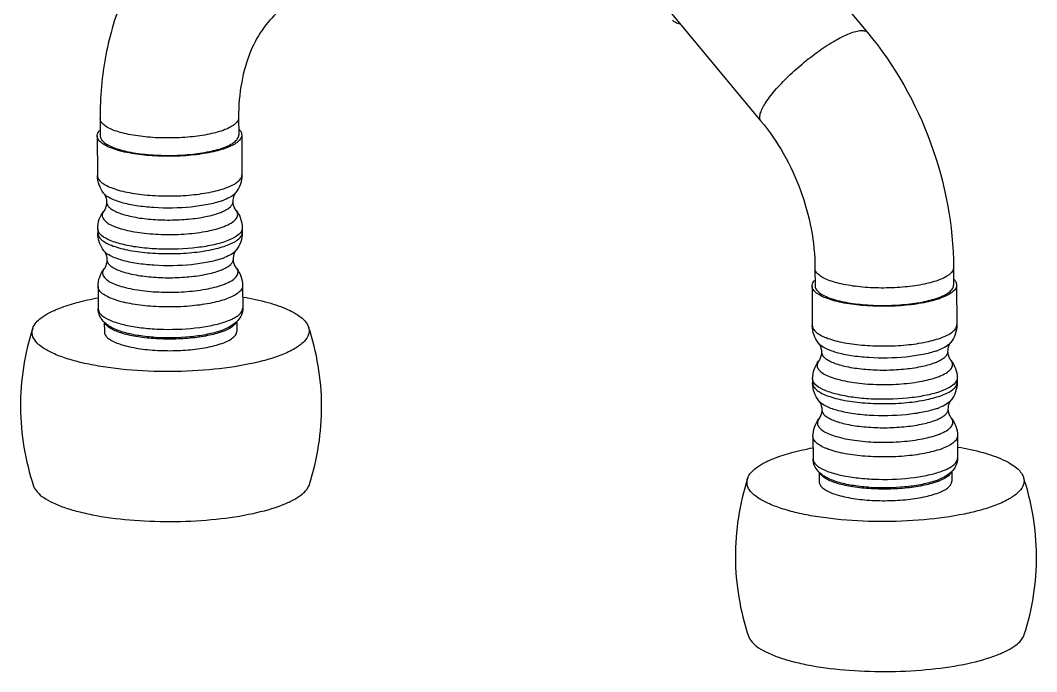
# Model space of a CAD drawing. Extents: x 9520 to 10292, y -16148 to -15602.
# Drawn here: x 10088.7 to 10179.8, y -16056.6 to -15998.2 of the extents above; entities that cross this region are included whole.
import ezdxf

# ---------------------------------------------------------------- set-up
doc = ezdxf.new("R2010")
doc.units = 0
doc.header["$MEASUREMENT"] = 0
doc.layers.get('0').update_dxf_attribs({"linetype": 'CONTINUOUS'})

msp = doc.modelspace()

# ---------------------------------------------------------------- linework, layer by layer
at = {"color": 7, "linetype": 'Continuous'}
for p, q in [((10154.078, -15986.597), (10164.654, -15999.335)), ((10144.523, -15994.531), (10155.098, -16007.269)), ((10095.853, -16007.031), (10095.862, -16008.594)), ((10108.273, -16006.959), (10108.282, -16008.522)), ((10095.592, -16008.596), (10095.613, -16012.151)), ((10108.552, -16008.52), (10108.573, -16012.076)), ((10095.641, -16016.931), (10095.643, -16017.321)), ((10108.601, -16016.855), (10108.603, -16017.245)), ((10159.947, -16020.477), (10159.956, -16022.04)), ((10172.366, -16020.405), (10172.376, -16021.968)), ((10095.671, -16022.1), (10095.683, -16024.105)), ((10108.631, -16022.025), (10108.643, -16024.029)), ((10159.686, -16022.042), (10159.707, -16025.597)), ((10172.646, -16021.966), (10172.666, -16025.522)), ((10096.23, -16025.298), (10096.235, -16026.17)), ((10108.11, -16025.224), (10108.115, -16026.1)), ((10159.735, -16030.377), (10159.737, -16030.767)), ((10172.694, -16030.301), (10172.697, -16030.691)), ((10172.725, -16035.471), (10172.736, -16037.475)), ((10159.765, -16035.546), (10159.776, -16037.551)), ((10160.323, -16038.744), (10160.329, -16039.616)), ((10172.203, -16038.67), (10172.208, -16039.546))]:
    msp.add_line(p, q, dxfattribs=at)
for centre, radius, start, end in [((10104.759, -16008.703), 6.056, 289.34468, 291.43317), ((10104.913, -16011.021), 4.766, 291.43109, 293.63308), ((10104.589, -16010.195), 5.653, 289.34468, 291.43317), ((10105.12, -16011.956), 5.106, 291.43109, 293.63308), ((10107.837, -16016.778), 0.779, 330.77973, 331.47925), ((10104.789, -16013.873), 6.056, 289.34468, 291.43317), ((10104.619, -16015.365), 5.653, 289.34468, 291.43317), ((10104.943, -16016.191), 4.766, 291.43109, 293.63308), ((10105.15, -16017.126), 5.106, 291.43109, 293.63308), ((10097.726, -16023.784), 2.137, 221.69593, 223.60536), ((10105.364, -16020.073), 5.462, 291.43323, 293.5587), ((10106.616, -16023.752), 2.11, 317.96453, 319.09079), ((10104.316, -16019.37), 7.094, 288.38702, 289.68127), ((10104.573, -16020.085), 6.334, 289.67244, 291.44329), ((10104.976, -16021.124), 5.347, 291.46241, 291.65055), ((10168.852, -16022.149), 6.056, 289.34468, 291.43317), ((10168.682, -16023.641), 5.653, 289.34468, 291.43317), ((10169.006, -16024.467), 4.766, 291.43109, 293.63308), ((10169.214, -16025.402), 5.106, 291.43109, 293.63308), ((10171.931, -16030.224), 0.779, 330.77995, 331.48151), ((10168.883, -16027.319), 6.056, 289.34468, 291.43317), ((10168.712, -16028.811), 5.653, 289.34468, 291.43317), ((10169.037, -16029.637), 4.766, 291.43109, 293.63308), ((10169.244, -16030.572), 5.106, 291.43109, 293.63308), ((10161.819, -16037.23), 2.137, 221.69593, 223.60536), ((10169.457, -16033.519), 5.462, 291.43323, 293.5587), ((10170.709, -16037.198), 2.11, 317.96453, 319.09079), ((10168.41, -16032.816), 7.094, 288.38702, 289.68127), ((10168.666, -16033.531), 6.334, 289.67244, 291.44329), ((10169.07, -16034.57), 5.347, 291.46241, 291.65055)]:
    msp.add_arc(centre, radius, start, end, dxfattribs=at)
for points, knots in [([(10104.289, -15987.595), (10102.918, -15988.687), (10100.435, -15991.281), (10097.76, -15996.017), (10096.166, -16001.367), (10095.842, -16005.128), (10095.853, -16007.031)], [0, 0, 0, 0, 0.2403, 0.486046, 0.739101, 1, 1, 1, 1]), ([(10112.027, -15997.309), (10111.471, -15997.753), (10110.406, -15998.897), (10109.208, -16001.112), (10108.428, -16003.872), (10108.267, -16005.896), (10108.273, -16006.959)], [0, 0, 0, 0, 0.199967, 0.433159, 0.701477, 1, 1, 1, 1]), ([(10147.167, -15998.242), (10147.247, -15998.315), (10147.473, -15998.441), (10147.713, -15998.521), (10147.854, -15998.56)], [0, 0, 0, 0, 0.425804, 1, 1, 1, 1]), ([(10155.098, -16007.269), (10155.044, -16007.203), (10154.974, -16007.01), (10155.013, -16006.67), (10155.16, -16006.262), (10155.417, -16005.786), (10155.776, -16005.251), (10156.416, -16004.434), (10157.411, -16003.373), (10158.777, -16002.138), (10160.239, -16001.005), (10161.66, -16000.08), (10162.606, -15999.594), (10163.051, -15999.419)], [0, 0, 0, 0, 0.021892, 0.049872, 0.086774, 0.13324, 0.188914, 0.252895, 0.400429, 0.563293, 0.726972, 0.876843, 1, 1, 1, 1]), ([(10163.051, -15999.419), (10163.235, -15999.347), (10163.57, -15999.231), (10164.035, -15999.144), (10164.404, -15999.157), (10164.596, -15999.266), (10164.654, -15999.335)], [0, 0, 0, 0, 0.351942, 0.630739, 0.839634, 1, 1, 1, 1]), ([(10164.654, -15999.335), (10167.082, -16002.259), (10170.909, -16008.998), (10172.344, -16016.618), (10172.366, -16020.405)], [0, 0, 0, 0, 0.500894, 1, 1, 1, 1]), ([(10107.043, -16008.04), (10106.597, -16008.215), (10105.565, -16008.49), (10103.88, -16008.729), (10102.022, -16008.817), (10100.169, -16008.742), (10098.712, -16008.545), (10097.689, -16008.302), (10097.061, -16008.097), (10096.552, -16007.867), (10096.172, -16007.615), (10095.921, -16007.342), (10095.854, -16007.128), (10095.853, -16007.031)], [0, 0, 0, 0, 0.121697, 0.269745, 0.431697, 0.593251, 0.740172, 0.804208, 0.860247, 0.907463, 0.945622, 0.975523, 1, 1, 1, 1]), ([(10108.273, -16006.959), (10108.273, -16007.058), (10108.205, -16007.28), (10107.943, -16007.563), (10107.545, -16007.824), (10107.224, -16007.969), (10107.043, -16008.04)], [0, 0, 0, 0, 0.173198, 0.386516, 0.660536, 1, 1, 1, 1]), ([(10095.668, -16008.306), (10095.677, -16008.289), (10095.719, -16008.218), (10095.771, -16008.153), (10095.813, -16008.107)], [0, 0, 0, 0, 0.235295, 1, 1, 1, 1]), ([(10108.312, -16008.02), (10108.337, -16008.046), (10108.424, -16008.142), (10108.493, -16008.256), (10108.523, -16008.346)], [0, 0, 0, 0, 0.275711, 1, 1, 1, 1]), ([(10155.098, -16007.269), (10156.625, -16009.107), (10159.007, -16013.339), (10159.933, -16018.11), (10159.947, -16020.477)], [0, 0, 0, 0, 0.502279, 1, 1, 1, 1]), ([(10095.592, -16008.595), (10095.592, -16008.571), (10095.598, -16008.471), (10095.632, -16008.373), (10095.668, -16008.306)], [0, 0, 0, 0, 0.241441, 1, 1, 1, 1]), ([(10107.269, -16009.648), (10106.803, -16009.831), (10105.726, -16010.118), (10103.968, -16010.368), (10102.029, -16010.459), (10100.096, -16010.381), (10098.575, -16010.176), (10097.507, -16009.921), (10096.853, -16009.707), (10096.322, -16009.467), (10095.924, -16009.205), (10095.663, -16008.92), (10095.593, -16008.696), (10095.592, -16008.595)], [0, 0, 0, 0, 0.121704, 0.269762, 0.431716, 0.593275, 0.740195, 0.804228, 0.860263, 0.907474, 0.945627, 0.975525, 1, 1, 1, 1]), ([(10095.862, -16008.594), (10095.863, -16008.69), (10095.93, -16008.905), (10096.18, -16009.178), (10096.561, -16009.43), (10097.07, -16009.66), (10097.697, -16009.864), (10098.721, -16010.108), (10100.178, -16010.305), (10102.031, -16010.38), (10103.889, -16010.292), (10105.574, -16010.053), (10106.606, -16009.778), (10107.052, -16009.603)], [0, 0, 0, 0, 0.024474, 0.054369, 0.09252, 0.13973, 0.195764, 0.259796, 0.406712, 0.568269, 0.73023, 0.878293, 1, 1, 1, 1]), ([(10107.052, -16009.603), (10107.233, -16009.532), (10107.554, -16009.387), (10107.952, -16009.126), (10108.214, -16008.843), (10108.282, -16008.621), (10108.282, -16008.522)], [0, 0, 0, 0, 0.339443, 0.613466, 0.826799, 1, 1, 1, 1]), ([(10108.552, -16008.52), (10108.552, -16008.624), (10108.481, -16008.856), (10108.208, -16009.15), (10107.793, -16009.423), (10107.458, -16009.574), (10107.269, -16009.648)], [0, 0, 0, 0, 0.173201, 0.386536, 0.660562, 1, 1, 1, 1]), ([(10096.171, -16013.733), (10096, -16013.513), (10095.718, -16013.01), (10095.615, -16012.439), (10095.613, -16012.151)], [0, 0, 0, 0, 0.492276, 1, 1, 1, 1]), ([(10095.613, -16012.151), (10095.614, -16012.252), (10095.684, -16012.476), (10095.945, -16012.761), (10096.343, -16013.023), (10096.874, -16013.263), (10097.528, -16013.477), (10098.596, -16013.731), (10100.117, -16013.936), (10102.051, -16014.014), (10103.989, -16013.923), (10105.747, -16013.673), (10106.824, -16013.387), (10107.29, -16013.204)], [0, 0, 0, 0, 0.024477, 0.054378, 0.092537, 0.139753, 0.195792, 0.259828, 0.406749, 0.568304, 0.730255, 0.878303, 1, 1, 1, 1]), ([(10107.29, -16013.204), (10107.478, -16013.129), (10107.814, -16012.978), (10108.229, -16012.706), (10108.501, -16012.411), (10108.573, -16012.179), (10108.573, -16012.076)], [0, 0, 0, 0, 0.339465, 0.613488, 0.826804, 1, 1, 1, 1]), ([(10108.573, -16012.076), (10108.574, -16012.363), (10108.478, -16012.935), (10108.202, -16013.442), (10108.033, -16013.664)], [0, 0, 0, 0, 0.507721, 1, 1, 1, 1]), ([(10096.171, -16013.733), (10096.204, -16013.775), (10096.361, -16014.015), (10096.433, -16014.308), (10096.437, -16014.541)], [0, 0, 0, 0, 0.184455, 1, 1, 1, 1]), ([(10106.765, -16014.418), (10106.359, -16014.561), (10105.443, -16014.792), (10103.41, -16015.079), (10101.252, -16015.112), (10099.169, -16014.896), (10097.851, -16014.625), (10096.852, -16014.271), (10096.324, -16013.93), (10096.171, -16013.733)], [0, 0, 0, 0, 0.118363, 0.25828, 0.563764, 0.708122, 0.833344, 0.931747, 1, 1, 1, 1]), ([(10096.437, -16014.531), (10096.436, -16014.617), (10096.411, -16014.903), (10096.302, -16015.183), (10096.181, -16015.342)], [0, 0, 0, 0, 0.300514, 1, 1, 1, 1]), ([(10096.437, -16014.541), (10096.438, -16014.627), (10096.499, -16014.818), (10096.719, -16015.062), (10097.054, -16015.287), (10097.501, -16015.494), (10098.052, -16015.679), (10098.953, -16015.901), (10100.24, -16016.085), (10101.887, -16016.165), (10103.554, -16016.104), (10105.089, -16015.908), (10106.041, -16015.677), (10106.461, -16015.529)], [0, 0, 0, 0, 0.024409, 0.054091, 0.091766, 0.138246, 0.193356, 0.256341, 0.40118, 0.561359, 0.72343, 0.873709, 1, 1, 1, 1]), ([(10106.823, -16015.387), (10106.964, -16015.325), (10107.214, -16015.2), (10107.522, -16014.978), (10107.724, -16014.74), (10107.776, -16014.558), (10107.777, -16014.475)], [0, 0, 0, 0, 0.333424, 0.605038, 0.820666, 1, 1, 1, 1]), ([(10108.033, -16013.664), (10107.924, -16013.807), (10107.582, -16014.074), (10107.198, -16014.252), (10106.972, -16014.341)], [0, 0, 0, 0, 0.425231, 1, 1, 1, 1]), ([(10107.777, -16014.475), (10107.777, -16014.389), (10107.803, -16014.104), (10107.912, -16013.824), (10108.033, -16013.664)], [0, 0, 0, 0, 0.300514, 1, 1, 1, 1]), ([(10108.042, -16015.273), (10108.01, -16015.231), (10107.853, -16014.992), (10107.781, -16014.698), (10107.777, -16014.465)], [0, 0, 0, 0, 0.184455, 1, 1, 1, 1]), ([(10095.641, -16016.931), (10095.639, -16016.643), (10095.735, -16016.071), (10096.012, -16015.565), (10096.181, -16015.342)], [0, 0, 0, 0, 0.507721, 1, 1, 1, 1]), ([(10096.181, -16015.342), (10096.115, -16015.429), (10096.013, -16015.624), (10096.066, -16015.968), (10096.313, -16016.266), (10096.707, -16016.534), (10097.248, -16016.778), (10098.214, -16017.083), (10099.674, -16017.341), (10101.594, -16017.47), (10103.574, -16017.416), (10105.39, -16017.184), (10106.506, -16016.898), (10106.986, -16016.709)], [0, 0, 0, 0, 0.027186, 0.052253, 0.082341, 0.121561, 0.171107, 0.230697, 0.375146, 0.541547, 0.712739, 0.87084, 1, 1, 1, 1]), ([(10107.167, -16016.634), (10107.367, -16016.547), (10107.642, -16016.405), (10107.939, -16016.164), (10108.088, -16015.99), (10108.176, -16015.809), (10108.207, -16015.555), (10108.12, -16015.373), (10108.042, -16015.273)], [0, 0, 0, 0, 0.345692, 0.484657, 0.603063, 0.705511, 0.799645, 1, 1, 1, 1]), ([(10108.042, -16015.273), (10108.214, -16015.493), (10108.496, -16015.997), (10108.599, -16016.567), (10108.601, -16016.855)], [0, 0, 0, 0, 0.492276, 1, 1, 1, 1]), ([(10095.984, -16017.527), (10095.944, -16017.493), (10095.811, -16017.369), (10095.702, -16017.212), (10095.665, -16017.087)], [0, 0, 0, 0, 0.286645, 1, 1, 1, 1]), ([(10108.517, -16017.158), (10108.418, -16017.335), (10108.031, -16017.67), (10107.586, -16017.878), (10107.318, -16017.983)], [0, 0, 0, 0, 0.413342, 1, 1, 1, 1]), ([(10107.32, -16018.373), (10107.509, -16018.299), (10107.844, -16018.148), (10108.259, -16017.876), (10108.532, -16017.581), (10108.604, -16017.349), (10108.603, -16017.245)], [0, 0, 0, 0, 0.339465, 0.613488, 0.826804, 1, 1, 1, 1]), ([(10108.603, -16017.245), (10108.605, -16017.533), (10108.509, -16018.105), (10108.232, -16018.611), (10108.063, -16018.834)], [0, 0, 0, 0, 0.507721, 1, 1, 1, 1]), ([(10108.601, -16016.855), (10108.601, -16016.88), (10108.594, -16016.982), (10108.559, -16017.082), (10108.522, -16017.15)], [0, 0, 0, 0, 0.241144, 1, 1, 1, 1]), ([(10096.202, -16018.903), (10096.03, -16018.683), (10095.748, -16018.179), (10095.645, -16017.609), (10095.643, -16017.321)], [0, 0, 0, 0, 0.492276, 1, 1, 1, 1]), ([(10095.643, -16017.321), (10095.644, -16017.422), (10095.714, -16017.646), (10095.976, -16017.931), (10096.373, -16018.193), (10096.904, -16018.433), (10097.558, -16018.647), (10098.627, -16018.901), (10100.147, -16019.106), (10102.081, -16019.184), (10104.019, -16019.093), (10105.777, -16018.843), (10106.855, -16018.556), (10107.32, -16018.373)], [0, 0, 0, 0, 0.024477, 0.054378, 0.092537, 0.139753, 0.195792, 0.259828, 0.406749, 0.568304, 0.730255, 0.878303, 1, 1, 1, 1]), ([(10107.318, -16017.983), (10106.919, -16018.14), (10106.008, -16018.397), (10103.939, -16018.737), (10101.698, -16018.814), (10099.486, -16018.641), (10098.027, -16018.394), (10096.862, -16018.05), (10096.214, -16017.722), (10095.984, -16017.527)], [0, 0, 0, 0, 0.110526, 0.243377, 0.5411, 0.686298, 0.815997, 0.922203, 1, 1, 1, 1]), ([(10096.202, -16018.903), (10096.234, -16018.945), (10096.391, -16019.184), (10096.463, -16019.478), (10096.467, -16019.711)], [0, 0, 0, 0, 0.184455, 1, 1, 1, 1]), ([(10106.795, -16019.588), (10106.389, -16019.731), (10105.474, -16019.961), (10103.44, -16020.249), (10101.282, -16020.282), (10099.199, -16020.066), (10097.882, -16019.795), (10096.882, -16019.441), (10096.354, -16019.099), (10096.202, -16018.903)], [0, 0, 0, 0, 0.118363, 0.25828, 0.563764, 0.708122, 0.833344, 0.931747, 1, 1, 1, 1]), ([(10108.063, -16018.834), (10107.955, -16018.977), (10107.613, -16019.244), (10107.228, -16019.422), (10107.002, -16019.511)], [0, 0, 0, 0, 0.425231, 1, 1, 1, 1]), ([(10107.807, -16019.645), (10107.808, -16019.559), (10107.833, -16019.273), (10107.942, -16018.993), (10108.063, -16018.834)], [0, 0, 0, 0, 0.300514, 1, 1, 1, 1]), ([(10096.467, -16019.701), (10096.467, -16019.787), (10096.441, -16020.072), (10096.332, -16020.352), (10096.211, -16020.512)], [0, 0, 0, 0, 0.300514, 1, 1, 1, 1]), ([(10096.467, -16019.711), (10096.469, -16019.797), (10096.529, -16019.988), (10096.75, -16020.232), (10097.084, -16020.457), (10097.531, -16020.663), (10098.082, -16020.848), (10098.983, -16021.07), (10100.27, -16021.255), (10101.917, -16021.335), (10103.584, -16021.274), (10105.119, -16021.077), (10106.071, -16020.846), (10106.491, -16020.699)], [0, 0, 0, 0, 0.024409, 0.054091, 0.091766, 0.138246, 0.193356, 0.256341, 0.40118, 0.561359, 0.72343, 0.873709, 1, 1, 1, 1]), ([(10106.854, -16020.557), (10106.994, -16020.495), (10107.244, -16020.37), (10107.552, -16020.148), (10107.754, -16019.91), (10107.807, -16019.727), (10107.807, -16019.645)], [0, 0, 0, 0, 0.333424, 0.605038, 0.820666, 1, 1, 1, 1]), ([(10108.073, -16020.443), (10108.04, -16020.401), (10107.883, -16020.161), (10107.811, -16019.868), (10107.807, -16019.635)], [0, 0, 0, 0, 0.184455, 1, 1, 1, 1]), ([(10095.671, -16022.1), (10095.669, -16021.813), (10095.766, -16021.241), (10096.042, -16020.734), (10096.211, -16020.512)], [0, 0, 0, 0, 0.507721, 1, 1, 1, 1]), ([(10096.211, -16020.512), (10096.145, -16020.598), (10096.043, -16020.794), (10096.096, -16021.138), (10096.343, -16021.436), (10096.737, -16021.704), (10097.279, -16021.948), (10098.244, -16022.253), (10099.704, -16022.511), (10101.625, -16022.64), (10103.604, -16022.585), (10105.42, -16022.353), (10106.537, -16022.068), (10107.016, -16021.879)], [0, 0, 0, 0, 0.027186, 0.052253, 0.082341, 0.121561, 0.171107, 0.230697, 0.375146, 0.541547, 0.712739, 0.87084, 1, 1, 1, 1]), ([(10107.197, -16021.804), (10107.397, -16021.716), (10107.672, -16021.575), (10107.969, -16021.334), (10108.118, -16021.16), (10108.206, -16020.979), (10108.238, -16020.725), (10108.15, -16020.543), (10108.073, -16020.443)], [0, 0, 0, 0, 0.345692, 0.484657, 0.603063, 0.705511, 0.799645, 1, 1, 1, 1]), ([(10108.073, -16020.443), (10108.244, -16020.663), (10108.526, -16021.166), (10108.629, -16021.737), (10108.631, -16022.025)], [0, 0, 0, 0, 0.492276, 1, 1, 1, 1]), ([(10171.137, -16021.486), (10170.691, -16021.661), (10169.659, -16021.936), (10167.974, -16022.175), (10166.116, -16022.263), (10164.263, -16022.188), (10162.806, -16021.991), (10161.782, -16021.748), (10161.155, -16021.543), (10160.646, -16021.313), (10160.265, -16021.061), (10160.014, -16020.788), (10159.947, -16020.574), (10159.947, -16020.477)], [0, 0, 0, 0, 0.121697, 0.269745, 0.431697, 0.593251, 0.740172, 0.804208, 0.860247, 0.907463, 0.945622, 0.975523, 1, 1, 1, 1]), ([(10172.366, -16020.405), (10172.367, -16020.504), (10172.298, -16020.726), (10172.037, -16021.009), (10171.639, -16021.27), (10171.318, -16021.415), (10171.137, -16021.486)], [0, 0, 0, 0, 0.173198, 0.386516, 0.660536, 1, 1, 1, 1]), ([(10159.686, -16022.042), (10159.686, -16022.017), (10159.692, -16021.917), (10159.726, -16021.819), (10159.762, -16021.752)], [0, 0, 0, 0, 0.241441, 1, 1, 1, 1]), ([(10159.762, -16021.752), (10159.771, -16021.735), (10159.813, -16021.664), (10159.864, -16021.599), (10159.907, -16021.553)], [0, 0, 0, 0, 0.235295, 1, 1, 1, 1]), ([(10172.406, -16021.466), (10172.431, -16021.492), (10172.517, -16021.588), (10172.587, -16021.702), (10172.616, -16021.792)], [0, 0, 0, 0, 0.275711, 1, 1, 1, 1]), ([(10107.348, -16023.153), (10106.882, -16023.336), (10105.805, -16023.622), (10104.047, -16023.872), (10102.109, -16023.963), (10100.175, -16023.886), (10098.655, -16023.68), (10097.586, -16023.426), (10096.932, -16023.212), (10096.401, -16022.972), (10096.003, -16022.71), (10095.742, -16022.425), (10095.672, -16022.201), (10095.671, -16022.1)], [0, 0, 0, 0, 0.121697, 0.269745, 0.431696, 0.593251, 0.740172, 0.804208, 0.860247, 0.907463, 0.945622, 0.975523, 1, 1, 1, 1]), ([(10108.631, -16022.025), (10108.631, -16022.128), (10108.56, -16022.36), (10108.287, -16022.655), (10107.872, -16022.927), (10107.537, -16023.079), (10107.348, -16023.153)], [0, 0, 0, 0, 0.173196, 0.386512, 0.660535, 1, 1, 1, 1]), ([(10171.363, -16023.094), (10170.897, -16023.277), (10169.82, -16023.564), (10168.062, -16023.814), (10166.123, -16023.905), (10164.189, -16023.827), (10162.669, -16023.622), (10161.601, -16023.367), (10160.946, -16023.153), (10160.415, -16022.913), (10160.018, -16022.651), (10159.756, -16022.366), (10159.686, -16022.142), (10159.686, -16022.042)], [0, 0, 0, 0, 0.121704, 0.269762, 0.431716, 0.593275, 0.740195, 0.804228, 0.860263, 0.907474, 0.945627, 0.975525, 1, 1, 1, 1]), ([(10159.956, -16022.04), (10159.956, -16022.136), (10160.023, -16022.351), (10160.274, -16022.624), (10160.655, -16022.876), (10161.164, -16023.106), (10161.791, -16023.31), (10162.814, -16023.554), (10164.272, -16023.751), (10166.125, -16023.826), (10167.983, -16023.738), (10169.668, -16023.499), (10170.7, -16023.224), (10171.146, -16023.049)], [0, 0, 0, 0, 0.024474, 0.054369, 0.09252, 0.13973, 0.195764, 0.259796, 0.406712, 0.568269, 0.73023, 0.878293, 1, 1, 1, 1]), ([(10171.146, -16023.049), (10171.327, -16022.978), (10171.648, -16022.833), (10172.046, -16022.572), (10172.307, -16022.289), (10172.376, -16022.067), (10172.376, -16021.968)], [0, 0, 0, 0, 0.339443, 0.613466, 0.826799, 1, 1, 1, 1]), ([(10172.646, -16021.966), (10172.646, -16022.07), (10172.574, -16022.302), (10172.301, -16022.596), (10171.886, -16022.869), (10171.551, -16023.02), (10171.363, -16023.094)], [0, 0, 0, 0, 0.173201, 0.386536, 0.660562, 1, 1, 1, 1]), ([(10092.214, -16024.045), (10092.729, -16023.843), (10093.87, -16023.484), (10095.038, -16023.229), (10095.669, -16023.114)], [0, 0, 0, 0, 0.462912, 1, 1, 1, 1]), ([(10108.668, -16023.042), (10109.425, -16023.172), (10110.797, -16023.466), (10112.376, -16023.996), (10113.369, -16024.504), (10114.038, -16024.961), (10114.429, -16025.404), (10114.536, -16025.722)], [0, 0, 0, 0, 0.346977, 0.632414, 0.749298, 0.848627, 1, 1, 1, 1]), ([(10089.809, -16025.866), (10089.936, -16025.477), (10090.463, -16024.947), (10091.334, -16024.421), (10091.902, -16024.168), (10092.214, -16024.045)], [0, 0, 0, 0, 0.398833, 0.672858, 1, 1, 1, 1]), ([(10096.13, -16025.206), (10096, -16025.059), (10095.771, -16024.719), (10095.684, -16024.312), (10095.683, -16024.105)], [0, 0, 0, 0, 0.485841, 1, 1, 1, 1]), ([(10095.683, -16024.105), (10095.684, -16024.253), (10095.797, -16024.491), (10096.053, -16024.734), (10096.223, -16024.85), (10096.319, -16024.907)], [0, 0, 0, 0, 0.418227, 0.684002, 1, 1, 1, 1]), ([(10108.015, -16024.839), (10108.11, -16024.781), (10108.28, -16024.662), (10108.533, -16024.417), (10108.643, -16024.177), (10108.643, -16024.029)], [0, 0, 0, 0, 0.316256, 0.582007, 1, 1, 1, 1]), ([(10108.643, -16024.029), (10108.644, -16024.236), (10108.562, -16024.643), (10108.338, -16024.985), (10108.21, -16025.133)], [0, 0, 0, 0, 0.513724, 1, 1, 1, 1]), ([(10106.554, -16026.102), (10106.15, -16026.236), (10105.267, -16026.452), (10103.346, -16026.714), (10101.332, -16026.741), (10099.381, -16026.536), (10098.102, -16026.273), (10097.019, -16025.892), (10096.408, -16025.5), (10096.178, -16025.258)], [0, 0, 0, 0, 0.118987, 0.253446, 0.542164, 0.679409, 0.80186, 0.906634, 1, 1, 1, 1]), ([(10106.933, -16026.1), (10106.53, -16026.259), (10105.604, -16026.511), (10104.089, -16026.74), (10102.409, -16026.838), (10100.71, -16026.797), (10099.134, -16026.619), (10097.969, -16026.361), (10097.207, -16026.082), (10096.698, -16025.824), (10096.374, -16025.563), (10096.279, -16025.356)], [0, 0, 0, 0, 0.117103, 0.258944, 0.414851, 0.572464, 0.719239, 0.843875, 0.895177, 0.93822, 1, 1, 1, 1]), ([(10096.319, -16024.907), (10096.602, -16025.076), (10097.305, -16025.36), (10098.516, -16025.658), (10099.963, -16025.861), (10102.08, -16025.984), (10104.194, -16025.886), (10106.134, -16025.55), (10106.985, -16025.304), (10107.36, -16025.157)], [0, 0, 0, 0, 0.087597, 0.200107, 0.332065, 0.475974, 0.764917, 0.892932, 1, 1, 1, 1]), ([(10108.183, -16025.164), (10108.099, -16025.257), (10107.72, -16025.606), (10107.25, -16025.839), (10106.889, -16025.981)], [0, 0, 0, 0, 0.243166, 1, 1, 1, 1]), ([(10108.069, -16025.269), (10107.997, -16025.446), (10107.635, -16025.791), (10107.21, -16025.99), (10106.949, -16026.094)], [0, 0, 0, 0, 0.404639, 1, 1, 1, 1]), ([(10107.547, -16025.08), (10107.59, -16025.061), (10107.749, -16024.989), (10107.905, -16024.907), (10108.015, -16024.839)], [0, 0, 0, 0, 0.267238, 1, 1, 1, 1]), ([(10089.809, -16025.866), (10089.074, -16028.134), (10088.327, -16032.937), (10089.13, -16037.73), (10089.892, -16039.99)], [0, 0, 0, 0, 0.499996, 1, 1, 1, 1]), ([(10112.135, -16028.225), (10111.701, -16028.395), (10110.748, -16028.706), (10108.587, -16029.22), (10105.525, -16029.633), (10101.665, -16029.782), (10098.414, -16029.614), (10095.953, -16029.291), (10094.313, -16028.974), (10092.877, -16028.586), (10091.68, -16028.138), (10090.747, -16027.639), (10090.093, -16027.098), (10089.731, -16026.486), (10089.75, -16026.051), (10089.809, -16025.866)], [0, 0, 0, 0, 0.058427, 0.125193, 0.277811, 0.444062, 0.60813, 0.684453, 0.754558, 0.816928, 0.870382, 0.914254, 0.948743, 0.97573, 1, 1, 1, 1]), ([(10096.235, -16026.169), (10096.235, -16026.262), (10096.3, -16026.467), (10096.539, -16026.728), (10096.904, -16026.969), (10097.39, -16027.189), (10097.99, -16027.385), (10098.969, -16027.618), (10100.363, -16027.806), (10102.136, -16027.878), (10103.913, -16027.794), (10105.524, -16027.565), (10106.512, -16027.302), (10106.939, -16027.134)], [0, 0, 0, 0, 0.024474, 0.054369, 0.09252, 0.13973, 0.195764, 0.259796, 0.406712, 0.568269, 0.730229, 0.878293, 1, 1, 1, 1]), ([(10106.939, -16027.134), (10107.112, -16027.066), (10107.419, -16026.928), (10107.799, -16026.678), (10108.049, -16026.408), (10108.115, -16026.195), (10108.115, -16026.101)], [0, 0, 0, 0, 0.339444, 0.613467, 0.826799, 1, 1, 1, 1]), ([(10114.536, -16025.722), (10114.572, -16025.827), (10114.613, -16026.051), (10114.54, -16026.533), (10114.112, -16027.135), (10113.258, -16027.736), (10112.545, -16028.064), (10112.135, -16028.225)], [0, 0, 0, 0, 0.088541, 0.176815, 0.380175, 0.650862, 1, 1, 1, 1]), ([(10114.619, -16039.845), (10115.354, -16037.577), (10116.102, -16032.775), (10115.298, -16027.981), (10114.536, -16025.722)], [0, 0, 0, 0, 0.499996, 1, 1, 1, 1]), ([(10160.265, -16027.179), (10160.094, -16026.959), (10159.811, -16026.456), (10159.708, -16025.885), (10159.707, -16025.597)], [0, 0, 0, 0, 0.492276, 1, 1, 1, 1]), ([(10159.707, -16025.597), (10159.707, -16025.698), (10159.777, -16025.922), (10160.039, -16026.207), (10160.436, -16026.469), (10160.967, -16026.709), (10161.622, -16026.923), (10162.69, -16027.177), (10164.211, -16027.383), (10166.144, -16027.46), (10168.083, -16027.369), (10169.841, -16027.119), (10170.918, -16026.833), (10171.383, -16026.65)], [0, 0, 0, 0, 0.024477, 0.054378, 0.092537, 0.139753, 0.195792, 0.259828, 0.406749, 0.568304, 0.730255, 0.878303, 1, 1, 1, 1]), ([(10171.383, -16026.65), (10171.572, -16026.575), (10171.907, -16026.424), (10172.322, -16026.152), (10172.595, -16025.857), (10172.667, -16025.625), (10172.666, -16025.522)], [0, 0, 0, 0, 0.339465, 0.613488, 0.826804, 1, 1, 1, 1]), ([(10172.666, -16025.522), (10172.668, -16025.809), (10172.572, -16026.381), (10172.295, -16026.888), (10172.127, -16027.11)], [0, 0, 0, 0, 0.507721, 1, 1, 1, 1]), ([(10160.265, -16027.179), (10160.297, -16027.221), (10160.454, -16027.461), (10160.527, -16027.754), (10160.531, -16027.987)], [0, 0, 0, 0, 0.184455, 1, 1, 1, 1]), ([(10170.859, -16027.864), (10170.452, -16028.007), (10169.537, -16028.238), (10167.504, -16028.525), (10165.345, -16028.558), (10163.262, -16028.342), (10161.945, -16028.071), (10160.945, -16027.717), (10160.417, -16027.376), (10160.265, -16027.179)], [0, 0, 0, 0, 0.118363, 0.25828, 0.563764, 0.708122, 0.833344, 0.931747, 1, 1, 1, 1]), ([(10172.127, -16027.11), (10172.018, -16027.253), (10171.676, -16027.52), (10171.292, -16027.698), (10171.066, -16027.787)], [0, 0, 0, 0, 0.425231, 1, 1, 1, 1]), ([(10171.87, -16027.921), (10171.871, -16027.835), (10171.897, -16027.55), (10172.006, -16027.27), (10172.127, -16027.11)], [0, 0, 0, 0, 0.300514, 1, 1, 1, 1]), ([(10160.53, -16027.977), (10160.53, -16028.063), (10160.504, -16028.349), (10160.395, -16028.629), (10160.274, -16028.788)], [0, 0, 0, 0, 0.300514, 1, 1, 1, 1]), ([(10160.531, -16027.987), (10160.532, -16028.073), (10160.592, -16028.264), (10160.813, -16028.508), (10161.148, -16028.733), (10161.595, -16028.94), (10162.146, -16029.125), (10163.046, -16029.347), (10164.334, -16029.531), (10165.98, -16029.611), (10167.647, -16029.55), (10169.183, -16029.354), (10170.135, -16029.123), (10170.555, -16028.975)], [0, 0, 0, 0, 0.024409, 0.054091, 0.091766, 0.138246, 0.193356, 0.256341, 0.40118, 0.561359, 0.72343, 0.873709, 1, 1, 1, 1]), ([(10170.917, -16028.833), (10171.057, -16028.771), (10171.308, -16028.646), (10171.616, -16028.424), (10171.817, -16028.186), (10171.87, -16028.004), (10171.87, -16027.921)], [0, 0, 0, 0, 0.333424, 0.605038, 0.820666, 1, 1, 1, 1]), ([(10172.136, -16028.719), (10172.104, -16028.677), (10171.947, -16028.438), (10171.874, -16028.144), (10171.87, -16027.911)], [0, 0, 0, 0, 0.184455, 1, 1, 1, 1]), ([(10159.735, -16030.377), (10159.733, -16030.089), (10159.829, -16029.517), (10160.106, -16029.011), (10160.274, -16028.788)], [0, 0, 0, 0, 0.507721, 1, 1, 1, 1]), ([(10160.274, -16028.788), (10160.209, -16028.875), (10160.107, -16029.07), (10160.159, -16029.414), (10160.406, -16029.712), (10160.8, -16029.98), (10161.342, -16030.224), (10162.308, -16030.529), (10163.768, -16030.787), (10165.688, -16030.916), (10167.668, -16030.862), (10169.483, -16030.63), (10170.6, -16030.344), (10171.079, -16030.155)], [0, 0, 0, 0, 0.027186, 0.052253, 0.082341, 0.121561, 0.171107, 0.230697, 0.375146, 0.541547, 0.712739, 0.87084, 1, 1, 1, 1]), ([(10171.261, -16030.08), (10171.461, -16029.993), (10171.736, -16029.851), (10172.033, -16029.611), (10172.181, -16029.436), (10172.27, -16029.255), (10172.301, -16029.001), (10172.214, -16028.819), (10172.136, -16028.719)], [0, 0, 0, 0, 0.345692, 0.484657, 0.603063, 0.705511, 0.799645, 1, 1, 1, 1]), ([(10172.136, -16028.719), (10172.307, -16028.939), (10172.59, -16029.443), (10172.693, -16030.013), (10172.694, -16030.301)], [0, 0, 0, 0, 0.492276, 1, 1, 1, 1]), ([(10160.078, -16030.973), (10159.979, -16030.889), (10159.812, -16030.717), (10159.735, -16030.482), (10159.735, -16030.377)], [0, 0, 0, 0, 0.552957, 1, 1, 1, 1]), ([(10160.295, -16032.349), (10160.124, -16032.129), (10159.841, -16031.625), (10159.739, -16031.055), (10159.737, -16030.767)], [0, 0, 0, 0, 0.492276, 1, 1, 1, 1]), ([(10159.737, -16030.767), (10159.737, -16030.868), (10159.808, -16031.092), (10160.069, -16031.377), (10160.467, -16031.639), (10160.998, -16031.879), (10161.652, -16032.093), (10162.72, -16032.347), (10164.241, -16032.552), (10166.174, -16032.63), (10168.113, -16032.539), (10169.871, -16032.289), (10170.948, -16032.002), (10171.413, -16031.819)], [0, 0, 0, 0, 0.024477, 0.054378, 0.092537, 0.139753, 0.195792, 0.259828, 0.406749, 0.568304, 0.730255, 0.878303, 1, 1, 1, 1]), ([(10172.611, -16030.604), (10172.512, -16030.781), (10172.124, -16031.116), (10171.679, -16031.324), (10171.411, -16031.429)], [0, 0, 0, 0, 0.413342, 1, 1, 1, 1]), ([(10171.413, -16031.819), (10171.602, -16031.745), (10171.938, -16031.594), (10172.352, -16031.322), (10172.625, -16031.027), (10172.697, -16030.795), (10172.697, -16030.691)], [0, 0, 0, 0, 0.339465, 0.613488, 0.826804, 1, 1, 1, 1]), ([(10172.697, -16030.691), (10172.698, -16030.979), (10172.602, -16031.551), (10172.325, -16032.057), (10172.157, -16032.28)], [0, 0, 0, 0, 0.507721, 1, 1, 1, 1]), ([(10172.694, -16030.301), (10172.694, -16030.326), (10172.688, -16030.428), (10172.653, -16030.527), (10172.615, -16030.596)], [0, 0, 0, 0, 0.241146, 1, 1, 1, 1]), ([(10171.411, -16031.429), (10171.013, -16031.586), (10170.102, -16031.843), (10168.032, -16032.183), (10165.792, -16032.26), (10163.58, -16032.087), (10162.121, -16031.84), (10160.956, -16031.496), (10160.308, -16031.167), (10160.078, -16030.973)], [0, 0, 0, 0, 0.110526, 0.243378, 0.541102, 0.686299, 0.815999, 0.922204, 1, 1, 1, 1]), ([(10160.295, -16032.349), (10160.327, -16032.391), (10160.484, -16032.63), (10160.557, -16032.924), (10160.561, -16033.157)], [0, 0, 0, 0, 0.184455, 1, 1, 1, 1]), ([(10170.889, -16033.034), (10170.482, -16033.177), (10169.567, -16033.407), (10167.534, -16033.695), (10165.375, -16033.728), (10163.293, -16033.512), (10161.975, -16033.241), (10160.976, -16032.887), (10160.448, -16032.545), (10160.295, -16032.349)], [0, 0, 0, 0, 0.118363, 0.25828, 0.563764, 0.708122, 0.833344, 0.931747, 1, 1, 1, 1]), ([(10172.157, -16032.28), (10172.048, -16032.423), (10171.706, -16032.69), (10171.322, -16032.868), (10171.096, -16032.957)], [0, 0, 0, 0, 0.425231, 1, 1, 1, 1]), ([(10171.901, -16033.091), (10171.901, -16033.005), (10171.927, -16032.719), (10172.036, -16032.439), (10172.157, -16032.28)], [0, 0, 0, 0, 0.300514, 1, 1, 1, 1]), ([(10160.561, -16033.147), (10160.56, -16033.233), (10160.534, -16033.518), (10160.426, -16033.798), (10160.305, -16033.958)], [0, 0, 0, 0, 0.300514, 1, 1, 1, 1]), ([(10160.561, -16033.157), (10160.562, -16033.243), (10160.622, -16033.434), (10160.843, -16033.678), (10161.178, -16033.903), (10161.625, -16034.109), (10162.176, -16034.294), (10163.077, -16034.516), (10164.364, -16034.701), (10166.01, -16034.781), (10167.677, -16034.72), (10169.213, -16034.523), (10170.165, -16034.292), (10170.585, -16034.145)], [0, 0, 0, 0, 0.024409, 0.054091, 0.091766, 0.138246, 0.193356, 0.256341, 0.40118, 0.561359, 0.72343, 0.873709, 1, 1, 1, 1]), ([(10170.947, -16034.003), (10171.088, -16033.941), (10171.338, -16033.816), (10171.646, -16033.594), (10171.847, -16033.356), (10171.9, -16033.173), (10171.901, -16033.091)], [0, 0, 0, 0, 0.333424, 0.605038, 0.820666, 1, 1, 1, 1]), ([(10172.166, -16033.889), (10172.134, -16033.847), (10171.977, -16033.607), (10171.905, -16033.314), (10171.901, -16033.081)], [0, 0, 0, 0, 0.184455, 1, 1, 1, 1]), ([(10159.765, -16035.546), (10159.763, -16035.259), (10159.859, -16034.687), (10160.136, -16034.18), (10160.305, -16033.958)], [0, 0, 0, 0, 0.507721, 1, 1, 1, 1]), ([(10160.305, -16033.958), (10160.239, -16034.044), (10160.137, -16034.24), (10160.189, -16034.584), (10160.437, -16034.882), (10160.831, -16035.15), (10161.372, -16035.394), (10162.338, -16035.699), (10163.798, -16035.957), (10165.718, -16036.086), (10167.698, -16036.031), (10169.513, -16035.799), (10170.63, -16035.514), (10171.11, -16035.325)], [0, 0, 0, 0, 0.027186, 0.052253, 0.082341, 0.121561, 0.171107, 0.230697, 0.375146, 0.541547, 0.712739, 0.87084, 1, 1, 1, 1]), ([(10171.291, -16035.25), (10171.491, -16035.162), (10171.766, -16035.021), (10172.063, -16034.78), (10172.211, -16034.606), (10172.3, -16034.425), (10172.331, -16034.171), (10172.244, -16033.989), (10172.166, -16033.889)], [0, 0, 0, 0, 0.345692, 0.484657, 0.603063, 0.705511, 0.799645, 1, 1, 1, 1]), ([(10172.166, -16033.889), (10172.337, -16034.109), (10172.62, -16034.612), (10172.723, -16035.183), (10172.725, -16035.471)], [0, 0, 0, 0, 0.492276, 1, 1, 1, 1]), ([(10172.724, -16035.471), (10172.725, -16035.574), (10172.653, -16035.806), (10172.38, -16036.101), (10171.965, -16036.374), (10171.63, -16036.525), (10171.441, -16036.599)], [0, 0, 0, 0, 0.173196, 0.386512, 0.660535, 1, 1, 1, 1]), ([(10171.441, -16036.599), (10170.976, -16036.782), (10169.899, -16037.068), (10168.141, -16037.318), (10166.202, -16037.409), (10164.269, -16037.332), (10162.748, -16037.126), (10161.68, -16036.872), (10161.026, -16036.658), (10160.495, -16036.418), (10160.097, -16036.156), (10159.835, -16035.871), (10159.765, -16035.647), (10159.765, -16035.546)], [0, 0, 0, 0, 0.121697, 0.269745, 0.431696, 0.593251, 0.740172, 0.804208, 0.860247, 0.907463, 0.945622, 0.975523, 1, 1, 1, 1]), ([(10156.308, -16037.491), (10156.822, -16037.289), (10157.964, -16036.93), (10159.132, -16036.676), (10159.762, -16036.56)], [0, 0, 0, 0, 0.462912, 1, 1, 1, 1]), ([(10172.761, -16036.488), (10173.519, -16036.618), (10174.891, -16036.912), (10176.47, -16037.442), (10177.463, -16037.95), (10178.131, -16038.407), (10178.523, -16038.85), (10178.63, -16039.168)], [0, 0, 0, 0, 0.346977, 0.632414, 0.749298, 0.848627, 1, 1, 1, 1]), ([(10153.903, -16039.312), (10154.029, -16038.923), (10154.557, -16038.393), (10155.427, -16037.867), (10155.995, -16037.614), (10156.308, -16037.491)], [0, 0, 0, 0, 0.398833, 0.672858, 1, 1, 1, 1]), ([(10160.224, -16038.652), (10160.094, -16038.505), (10159.865, -16038.165), (10159.778, -16037.758), (10159.776, -16037.551)], [0, 0, 0, 0, 0.485841, 1, 1, 1, 1]), ([(10159.777, -16037.551), (10159.777, -16037.699), (10159.891, -16037.937), (10160.146, -16038.18), (10160.317, -16038.296), (10160.413, -16038.353)], [0, 0, 0, 0, 0.418227, 0.684002, 1, 1, 1, 1]), ([(10172.108, -16038.285), (10172.204, -16038.227), (10172.374, -16038.109), (10172.627, -16037.863), (10172.737, -16037.623), (10172.736, -16037.475)], [0, 0, 0, 0, 0.316256, 0.582007, 1, 1, 1, 1]), ([(10172.736, -16037.475), (10172.737, -16037.682), (10172.656, -16038.089), (10172.432, -16038.431), (10172.304, -16038.579)], [0, 0, 0, 0, 0.513724, 1, 1, 1, 1]), ([(10170.647, -16039.548), (10170.244, -16039.682), (10169.361, -16039.898), (10167.439, -16040.16), (10165.426, -16040.187), (10163.475, -16039.982), (10162.195, -16039.719), (10161.112, -16039.338), (10160.502, -16038.946), (10160.272, -16038.704)], [0, 0, 0, 0, 0.118987, 0.253446, 0.542164, 0.679409, 0.80186, 0.906634, 1, 1, 1, 1]), ([(10171.026, -16039.546), (10170.624, -16039.705), (10169.698, -16039.957), (10168.182, -16040.186), (10166.503, -16040.284), (10164.803, -16040.243), (10163.228, -16040.065), (10162.063, -16039.807), (10161.3, -16039.528), (10160.792, -16039.27), (10160.468, -16039.009), (10160.373, -16038.802)], [0, 0, 0, 0, 0.117103, 0.258944, 0.414851, 0.572464, 0.719239, 0.843875, 0.895177, 0.93822, 1, 1, 1, 1]), ([(10160.413, -16038.353), (10160.695, -16038.522), (10161.398, -16038.806), (10162.61, -16039.104), (10164.056, -16039.307), (10166.174, -16039.43), (10168.288, -16039.332), (10170.227, -16038.996), (10171.079, -16038.75), (10171.453, -16038.603)], [0, 0, 0, 0, 0.087597, 0.200107, 0.332065, 0.475974, 0.764917, 0.892932, 1, 1, 1, 1]), ([(10172.276, -16038.61), (10172.193, -16038.703), (10171.814, -16039.052), (10171.343, -16039.285), (10170.982, -16039.427)], [0, 0, 0, 0, 0.243166, 1, 1, 1, 1]), ([(10172.162, -16038.715), (10172.091, -16038.892), (10171.729, -16039.237), (10171.303, -16039.436), (10171.042, -16039.54)], [0, 0, 0, 0, 0.404639, 1, 1, 1, 1]), ([(10171.64, -16038.526), (10171.683, -16038.507), (10171.843, -16038.435), (10171.999, -16038.353), (10172.108, -16038.285)], [0, 0, 0, 0, 0.267238, 1, 1, 1, 1]), ([(10089.892, -16039.99), (10089.958, -16040.185), (10090.222, -16040.586), (10090.841, -16041.085), (10091.701, -16041.55), (10092.791, -16041.971), (10094.09, -16042.341), (10096.145, -16042.772), (10099.009, -16043.109), (10102.604, -16043.212), (10106.169, -16043.014), (10109.39, -16042.535), (10111.36, -16042.002), (10112.214, -16041.666)], [0, 0, 0, 0, 0.026533, 0.059982, 0.101754, 0.152015, 0.210258, 0.275568, 0.422387, 0.580988, 0.738396, 0.881775, 1, 1, 1, 1]), ([(10112.214, -16041.666), (10112.527, -16041.543), (10113.094, -16041.29), (10113.965, -16040.765), (10114.492, -16040.235), (10114.619, -16039.845)], [0, 0, 0, 0, 0.327144, 0.601166, 1, 1, 1, 1]), ([(10153.903, -16039.312), (10153.168, -16041.58), (10152.42, -16046.383), (10153.224, -16051.176), (10153.985, -16053.436)], [0, 0, 0, 0, 0.499996, 1, 1, 1, 1]), ([(10176.229, -16041.671), (10175.794, -16041.841), (10174.841, -16042.152), (10172.68, -16042.666), (10169.619, -16043.079), (10165.758, -16043.228), (10162.507, -16043.06), (10160.046, -16042.737), (10158.407, -16042.42), (10156.971, -16042.032), (10155.774, -16041.584), (10154.841, -16041.085), (10154.186, -16040.544), (10153.824, -16039.932), (10153.843, -16039.497), (10153.903, -16039.312)], [0, 0, 0, 0, 0.058427, 0.125193, 0.277811, 0.444062, 0.60813, 0.684453, 0.754558, 0.816928, 0.870382, 0.914254, 0.948743, 0.97573, 1, 1, 1, 1]), ([(10160.329, -16039.616), (10160.329, -16039.708), (10160.393, -16039.913), (10160.633, -16040.174), (10160.997, -16040.415), (10161.484, -16040.635), (10162.084, -16040.831), (10163.063, -16041.064), (10164.457, -16041.252), (10166.229, -16041.324), (10168.006, -16041.24), (10169.618, -16041.011), (10170.606, -16040.748), (10171.032, -16040.58)], [0, 0, 0, 0, 0.024474, 0.054369, 0.09252, 0.13973, 0.195764, 0.259796, 0.406712, 0.568269, 0.730229, 0.878293, 1, 1, 1, 1]), ([(10171.032, -16040.58), (10171.205, -16040.512), (10171.512, -16040.374), (10171.893, -16040.124), (10172.143, -16039.854), (10172.209, -16039.641), (10172.208, -16039.547)], [0, 0, 0, 0, 0.339444, 0.613467, 0.826799, 1, 1, 1, 1]), ([(10178.63, -16039.168), (10178.666, -16039.273), (10178.707, -16039.497), (10178.634, -16039.979), (10178.206, -16040.582), (10177.352, -16041.182), (10176.638, -16041.51), (10176.229, -16041.671)], [0, 0, 0, 0, 0.088541, 0.176815, 0.380175, 0.650862, 1, 1, 1, 1]), ([(10178.713, -16053.291), (10179.448, -16051.023), (10180.195, -16046.221), (10179.392, -16041.427), (10178.63, -16039.168)], [0, 0, 0, 0, 0.499996, 1, 1, 1, 1]), ([(10153.985, -16053.436), (10154.051, -16053.631), (10154.316, -16054.032), (10154.935, -16054.531), (10155.795, -16054.996), (10156.885, -16055.417), (10158.184, -16055.787), (10160.239, -16056.218), (10163.103, -16056.555), (10166.697, -16056.658), (10170.263, -16056.46), (10173.483, -16055.981), (10175.453, -16055.448), (10176.307, -16055.112)], [0, 0, 0, 0, 0.026533, 0.059982, 0.101754, 0.152015, 0.210258, 0.275568, 0.422387, 0.580988, 0.738396, 0.881775, 1, 1, 1, 1]), ([(10176.307, -16055.112), (10176.62, -16054.989), (10177.188, -16054.736), (10178.059, -16054.211), (10178.586, -16053.681), (10178.712, -16053.291)], [0, 0, 0, 0, 0.327144, 0.601166, 1, 1, 1, 1])]:
    msp.add_open_spline(points, degree=3, knots=knots, dxfattribs=at)
for points in [[(10108.523, -16008.346), (10108.541, -16008.402), (10108.552, -16008.461), (10108.552, -16008.52)], [(10095.665, -16017.087), (10095.65, -16017.037), (10095.641, -16016.983), (10095.641, -16016.931)], [(10172.616, -16021.792), (10172.635, -16021.848), (10172.645, -16021.907), (10172.646, -16021.966)]]:
    msp.add_open_spline(points, degree=3, dxfattribs=at)

doc.saveas('drawing.dxf')
